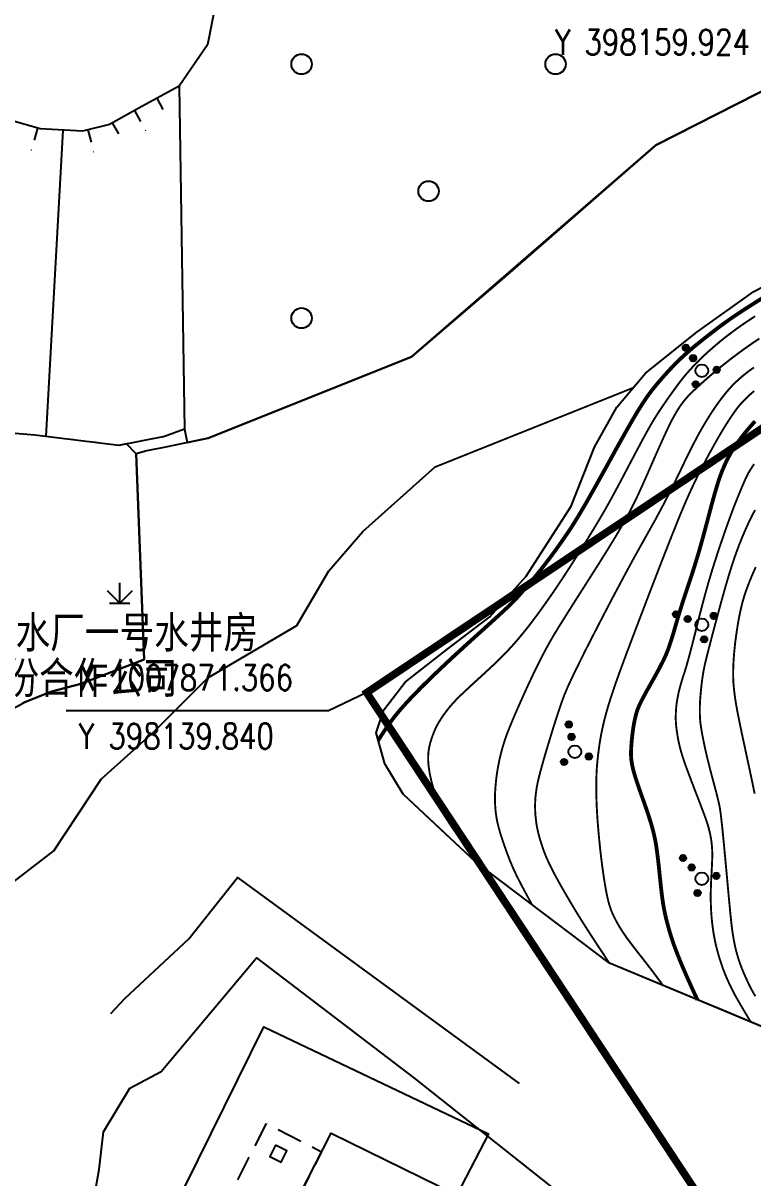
# Model space of a CAD drawing. Extents: x 396500 to 398250, y 1005980 to 1008200.
# Drawn here: x 398126.31 to 398155.05, y 1007852.26 to 1007897.73 of the extents above; entities that cross this region are included whole.
import ezdxf
from ezdxf.enums import TextEntityAlignment as Align

# ---------------------------------------------------------------- set-up
doc = ezdxf.new("R2010")
doc.units = 0
doc.header["$LTSCALE"] = 0.5
doc.linetypes.add('X4', pattern=[1.6, 0, -1.6])
doc.linetypes.add('X5', pattern=[3, 2, -1])
doc.layers.get('0').update_dxf_attribs({"linetype": 'CONTINUOUS'})
doc.layers.add('ASSIST', color=7, linetype='CONTINUOUS', plot=False)
for name, color, linetype in [('DGX', 2, 'CONTINUOUS'), ('DMTZ', 3, 'CONTINUOUS'), ('JMD', 6, 'CONTINUOUS'), ('ZBTZ', 3, 'CONTINUOUS'), ('权属人', 160, 'CONTINUOUS'), ('用地红线', 1, 'CONTINUOUS'), ('门牌号', 1, 'CONTINUOUS')]:
    doc.layers.add(name, color=color, linetype=linetype)
doc.styles.add('HZ', font='rs.shx', dxfattribs={"width": 0.8, "bigfont": 'hztxt.shx'})
doc.styles.add('细等线体', font='长等线体_0.TTF', dxfattribs={"width": 0.8})
doc.linetypes.add('10421', pattern='A,2,[150,AAA.SHX,S=1,R=0,X=0,Y=1],1e-11', length=2)
doc.linetypes.add('10422', pattern='A,2,[150,AAA.SHX,S=1,R=0,X=0,Y=1],2,[177,AAA.SHX,S=1,R=0,X=0,Y=0.8],1e-09', length=4)
doc.linetypes.add('1161', pattern='A,0,[149,AAA.SHX,S=0.15,R=0,X=0,Y=0],-1.6', length=1.6)

# ---------------------------------------------------------------- blocks, each defined once
blk = doc.blocks.new('gc124')
for p, q in [((-1, 1), (0, 0)), ((0, 0), (0, 1.6)), ((0, 0), (1, 1)), ((-0.8, 0), (0.8, 0))]:
    blk.add_line(p, q)
blk = doc.blocks.new('gc326')
blk.add_circle((0, 0), 0.8)
blk = doc.blocks.new('gc291')
blk.add_lwpolyline([(-0.5, -0.5), (0.5, -0.5), (0.5, 0.5), (-0.5, 0.5), (-0.5, -0.5)])
blk = doc.blocks.new('*U110')
at = {"linetype": 'Continuous'}
for points in [[(-0.25, 2.2), (-0.238, 2.123), (-0.238, 2.277)], [(-0.238, 2.277), (-0.202, 2.053), (-0.202, 2.347)], [(-0.202, 2.053), (-0.238, 2.277), (-0.238, 2.123)], [(-0.202, 2.347), (-0.147, 1.998), (-0.147, 2.402)], [(-0.147, 1.998), (-0.202, 2.347), (-0.202, 2.053)], [(-0.147, 2.402), (-0.077, 1.962), (-0.077, 2.438)], [(-0.077, 1.962), (-0.147, 2.402), (-0.147, 1.998)], [(-0.077, 2.438), (0, 1.95), (0, 2.45)], [(0, 1.95), (-0.077, 2.438), (-0.077, 1.962)], [(0, 2.45), (0.077, 1.962), (0.077, 2.438)], [(0.077, 1.962), (0, 2.45), (0, 1.95)], [(0.077, 2.438), (0.147, 1.998), (0.147, 2.402)], [(0.147, 1.998), (0.077, 2.438), (0.077, 1.962)], [(0.147, 2.402), (0.202, 2.053), (0.202, 2.347)], [(0.202, 2.053), (0.147, 2.402), (0.147, 1.998)], [(0.202, 2.347), (0.238, 2.123), (0.238, 2.277)], [(0.238, 2.123), (0.202, 2.347), (0.202, 2.053)], [(0.25, 2.2), (0.238, 2.277), (0.238, 2.123)]]:
    blk.add_solid(points, dxfattribs=at)
blk = doc.blocks.new('*U109')
at = {"linetype": 'Continuous'}
for points in [[(-0.25, 1.2), (-0.238, 1.123), (-0.238, 1.277)], [(-0.238, 1.277), (-0.202, 1.053), (-0.202, 1.347)], [(-0.202, 1.053), (-0.238, 1.277), (-0.238, 1.123)], [(-0.202, 1.347), (-0.147, 0.998), (-0.147, 1.402)], [(-0.147, 0.998), (-0.202, 1.347), (-0.202, 1.053)], [(-0.147, 1.402), (-0.077, 0.962), (-0.077, 1.438)], [(-0.077, 0.962), (-0.147, 1.402), (-0.147, 0.998)], [(-0.077, 1.438), (0, 0.95), (0, 1.45)], [(0, 0.95), (-0.077, 1.438), (-0.077, 0.962)], [(0, 1.45), (0.077, 0.962), (0.077, 1.438)], [(0.077, 0.962), (0, 1.45), (0, 0.95)], [(0.077, 1.438), (0.147, 0.998), (0.147, 1.402)], [(0.147, 0.998), (0.077, 1.438), (0.077, 0.962)], [(0.147, 1.402), (0.202, 1.053), (0.202, 1.347)], [(0.202, 1.053), (0.147, 1.402), (0.147, 0.998)], [(0.202, 1.347), (0.238, 1.123), (0.238, 1.277)], [(0.238, 1.123), (0.202, 1.347), (0.202, 1.053)], [(0.25, 1.2), (0.238, 1.277), (0.238, 1.123)]]:
    blk.add_solid(points, dxfattribs=at)
blk = doc.blocks.new('*U108')
at = {"linetype": 'Continuous'}
for points in [[(-1.25, -0.6), (-1.238, -0.677), (-1.238, -0.523)], [(-1.238, -0.523), (-1.202, -0.747), (-1.202, -0.453)], [(-1.202, -0.747), (-1.238, -0.523), (-1.238, -0.677)], [(-1.202, -0.453), (-1.147, -0.802), (-1.147, -0.398)], [(-1.147, -0.802), (-1.202, -0.453), (-1.202, -0.747)], [(-1.147, -0.398), (-1.077, -0.838), (-1.077, -0.362)], [(-1.077, -0.838), (-1.147, -0.398), (-1.147, -0.802)], [(-1.077, -0.362), (-1, -0.85), (-1, -0.35)], [(-1, -0.85), (-1.077, -0.362), (-1.077, -0.838)], [(-1, -0.35), (-0.923, -0.838), (-0.923, -0.362)], [(-0.923, -0.838), (-1, -0.35), (-1, -0.85)], [(-0.923, -0.362), (-0.853, -0.802), (-0.853, -0.398)], [(-0.853, -0.802), (-0.923, -0.362), (-0.923, -0.838)], [(-0.853, -0.398), (-0.798, -0.747), (-0.798, -0.453)], [(-0.798, -0.747), (-0.853, -0.398), (-0.853, -0.802)], [(-0.798, -0.453), (-0.762, -0.677), (-0.762, -0.523)], [(-0.762, -0.677), (-0.798, -0.453), (-0.798, -0.747)], [(-0.75, -0.6), (-0.762, -0.523), (-0.762, -0.677)]]:
    blk.add_solid(points, dxfattribs=at)
blk = doc.blocks.new('*U107')
at = {"linetype": 'Continuous'}
for points in [[(0.75, -0.6), (0.762, -0.677), (0.762, -0.523)], [(0.762, -0.523), (0.798, -0.747), (0.798, -0.453)], [(0.798, -0.747), (0.762, -0.523), (0.762, -0.677)], [(0.798, -0.453), (0.853, -0.802), (0.853, -0.398)], [(0.853, -0.802), (0.798, -0.453), (0.798, -0.747)], [(0.853, -0.398), (0.923, -0.838), (0.923, -0.362)], [(0.923, -0.838), (0.853, -0.398), (0.853, -0.802)], [(0.923, -0.362), (1, -0.85), (1, -0.35)], [(1, -0.85), (0.923, -0.362), (0.923, -0.838)], [(1, -0.35), (1.077, -0.838), (1.077, -0.362)], [(1.077, -0.838), (1, -0.35), (1, -0.85)], [(1.077, -0.362), (1.147, -0.802), (1.147, -0.398)], [(1.147, -0.802), (1.077, -0.362), (1.077, -0.838)], [(1.147, -0.398), (1.202, -0.747), (1.202, -0.453)], [(1.202, -0.747), (1.147, -0.398), (1.147, -0.802)], [(1.202, -0.453), (1.238, -0.677), (1.238, -0.523)], [(1.238, -0.677), (1.202, -0.453), (1.202, -0.747)], [(1.25, -0.6), (1.238, -0.523), (1.238, -0.677)]]:
    blk.add_solid(points, dxfattribs=at)
blk = doc.blocks.new('gc160')
for centre, radius in [((0, 2.2), 0.25), ((0, 1.2), 0.25), ((0, 0), 0.5), ((-1, -0.6), 0.25), ((1, -0.6), 0.25)]:
    blk.add_circle(centre, radius)
at = {"linetype": 'Continuous'}
for name in ['*U110', '*U109', '*U108', '*U107']:
    blk.add_blockref(name, (0, 0), dxfattribs=at)
blk = doc.blocks.new('GC200')
at = {"linetype": 'Continuous', "const_width": 0.2, "flags": 128}
blk.add_lwpolyline([(-0.1, 0, 1), (0.1, 0, 1)], format="xyb", close=True, dxfattribs=at)

msp = doc.modelspace()

# ---------------------------------------------------------------- linework, layer by layer
at = {"layer": 'ASSIST', "linetype": '1161', "flags": 128}
msp.add_lwpolyline([(398142.02, 1007800), (398142.399, 1007801.54), (398142.633, 1007802.773), (398142.931, 1007803.579), (398144.715, 1007805.754), (398145.584, 1007806.956), (398146.799, 1007807.848), (398147.861, 1007808.093), (398149.129, 1007808.343), (398150.764, 1007808.784), (398151.939, 1007809.304), (398152.806, 1007810.069), (398152.944, 1007810.789), (398152.788, 1007811.606), (398151.833, 1007813.402), (398150.283, 1007816.089), (398149.271, 1007817.523), (398148.366, 1007819.301), (398147.802, 1007820.892), (398147.709, 1007822.194), (398147.751, 1007823.22), (398147.993, 1007825.125), (398148.563, 1007828.764), (398148.89, 1007831.01), (398148.677, 1007833.131), (398148.356, 1007835.297), (398148.501, 1007837.554), (398148.576, 1007837.886), (398149.025, 1007838.785), (398149.904, 1007840.345), (398150.85, 1007841.759), (398152.198, 1007842.928), (398153.283, 1007843.843), (398154.353, 1007844.354), (398156.242, 1007844.174), (398157.251, 1007844.031), (398159.807, 1007843.503), (398162.288, 1007842.879), (398163.871, 1007842.482), (398165.328, 1007841.983), (398166.696, 1007841.514), (398168.45, 1007840.912), (398173.781, 1007839.09), (398176.049, 1007838.337), (398178.161, 1007837.694), (398180.78, 1007836.928), (398182.566, 1007836.552), (398184.62, 1007836.189), (398186.394, 1007835.99), (398187.912, 1007836.12), (398189.201, 1007837.141), (398189.776, 1007838.251), (398190.12, 1007840.29), (398190.17, 1007842.598), (398190.403, 1007844.951), (398189.043, 1007847.627), (398186.439, 1007850.026), (398182.225, 1007851.659), (398179.103, 1007852.385), (398176.647, 1007852.937), (398174.727, 1007853.334), (398173.11, 1007853.669), (398168.439, 1007854.649), (398165.563, 1007855.29), (398158.789, 1007856.801), (398153.979, 1007858.808), (398149.396, 1007860.72), (398144.127, 1007864.7), (398142.759, 1007865.981), (398141.282, 1007867.363), (398140.55, 1007868.563), (398140.208, 1007869.78), (398140.511, 1007870.688), (398141.35, 1007871.773), (398142.86, 1007872.958), (398144.688, 1007874.352), (398146.121, 1007875.954), (398147.886, 1007878.704), (398148.807, 1007881.026), (398149.69, 1007882.6), (398150.822, 1007883.944), (398152.833, 1007885.552), (398155.084, 1007887.155), (398157.453, 1007888.399), (398159.821, 1007889.906), (398164.065, 1007891.774), (398167.151, 1007892.546), (398170.237, 1007892.763), (398172.231, 1007893.077), (398178.906, 1007894.329), (398187.893, 1007896.515), (398196.105, 1007897.363), (398198.497, 1007897.051), (398200.566, 1007896.587), (398204.507, 1007893.102), (398206.423, 1007891.187), (398209.498, 1007887.729), (398210.612, 1007887.806), (398213.195, 1007888.289), (398215.918, 1007889.203), (398220.573, 1007891.299), (398223.366, 1007894.936), (398225.772, 1007898.967), (398226.909, 1007900.593), (398227.45, 1007901.366), (398230.002, 1007904.286), (398230.914, 1007907.707), (398230.508, 1007910.965), (398230.735, 1007912.853), (398231.346, 1007914.53), (398231.704, 1007915.899), (398231.592, 1007917.4), (398230.516, 1007919.105), (398228.421, 1007920.266), (398226.188, 1007921.034), (398222.702, 1007920.758), (398220.157, 1007919.683), (398213.382, 1007916.314), (398211.653, 1007915.256), (398209.807, 1007914.296), (398207.213, 1007913.194), (398202.736, 1007911.958), (398198.513, 1007911.002), (398193.866, 1007910.829), (398191.118, 1007910.959), (398186.311, 1007911.089), (398183.26, 1007910.44), (398179.978, 1007908.815), (398175.69, 1007907.289), (398170.96, 1007906.391), (398164.865, 1007905.89), (398161.238, 1007904.319), (398157.823, 1007902.535), (398156.043, 1007901.477), (398153.127, 1007900.483), (398149.688, 1007899.603), (398147.117, 1007899.74), (398147.354, 1007906.259), (398146.727, 1007907.847), (398146.513, 1007910.403), (398146.692, 1007913.316), (398146.601, 1007914.543), (398146.316, 1007915.086), (398146.17, 1007915.27), (398146.043, 1007915.397), (398143.818, 1007916.025), (398133.841, 1007918.172), (398117.646, 1007921.722), (398115.495, 1007921.191), (398113.43, 1007918.324), (398111.271, 1007914.72), (398111.659, 1007911.426), (398111.138, 1007910.755), (398109.996, 1007910.755), (398105.411, 1007912.155), (398094.726, 1007914.446), (398089.329, 1007915.756), (398084.446, 1007917.001), (398081.014, 1007918.354), (398077.754, 1007918.158), (398074.291, 1007917.473), (398072.136, 1007917.258), (398058.971, 1007918.699), (398029.655, 1007921.908), (398021.04, 1007925.602), (398010.909, 1007927.444), (398008.421, 1007927.59), (398003.074, 1007927.335), (398001.194, 1007927.455), (398000.225, 1007927.796), (398000.036, 1007927.87)], dxfattribs=at)
for points in [[(398132.661, 1007881.738), (398132.769, 1007881.211), (398133.601, 1007881.382), (398141.608, 1007884.583), (398151.23, 1007892.921), (398158.425, 1007896.587), (398163.813, 1007898.255), (398177.222, 1007900.881), (398177.958, 1007901.025), (398191.043, 1007902.318), (398200.023, 1007902.31), (398201.946, 1007901.951), (398203.618, 1007901.246), (398205.682, 1007899.601), (398206.826, 1007899.011), (398207.95, 1007898.859), (398209.865, 1007899.317), (398212.589, 1007899.098), (398217.064, 1007898.694), (398219.194, 1007897.824), (398222.834, 1007896.238), (398223.944, 1007895.904), (398224.634, 1007897.06), (398225.745, 1007898.921), (398226.106, 1007899.445), (398226.924, 1007900.614), (398227.45, 1007901.366), (398230.002, 1007904.286), (398230.914, 1007907.707), (398230.508, 1007910.965), (398230.699, 1007912.754), (398231.704, 1007915.899), (398231.592, 1007917.4), (398230.516, 1007919.105), (398229.126, 1007919.934), (398228.364, 1007920.293), (398226.188, 1007921.034), (398222.702, 1007920.758), (398220.333, 1007919.758), (398217.519, 1007918.372), (398213.382, 1007916.314), (398211.653, 1007915.256), (398209.807, 1007914.296), (398207.373, 1007913.262), (398207.213, 1007913.194), (398204.586, 1007912.469), (398202.788, 1007911.973), (398198.513, 1007911.002), (398193.866, 1007910.829), (398191.904, 1007910.922), (398188.508, 1007911.029), (398186.37, 1007911.087), (398183.26, 1007910.44), (398179.978, 1007908.815), (398175.69, 1007907.289), (398172.537, 1007906.691), (398170.96, 1007906.391), (398167.695, 1007906.125), (398165.559, 1007905.947), (398164.865, 1007905.89), (398162.556, 1007904.889), (398161.238, 1007904.319), (398160.364, 1007903.862), (398157.823, 1007902.535), (398156.043, 1007901.477), (398153.127, 1007900.483), (398149.688, 1007899.603), (398147.117, 1007899.74), (398144.548, 1007900.78), (398142.464, 1007902.458), (398141.154, 1007903.579), (398139.568, 1007904.619), (398138.101, 1007904.746), (398137.148, 1007904.882), (398134.27, 1007905.083), (398133.061, 1007904.507), (398132.744, 1007903.558), (398133.412, 1007901.892), (398134.133, 1007899.746), (398133.579, 1007896.877), (398132.456, 1007895.241)], [(398095.626, 1007865.006), (398100.969, 1007862.982), (398105.289, 1007861.346), (398109.469, 1007860.259), (398110.58, 1007859.981), (398113.603, 1007859.886), (398115.15, 1007860.119), (398116.583, 1007861.401), (398118.749, 1007863.752), (398119.784, 1007867.455), (398120.215, 1007868.328), (398120.689, 1007869.003), (398121.534, 1007869.616), (398122.903, 1007870.143), (398124.293, 1007870.212), (398125.016, 1007870.379), (398125.723, 1007870.643), (398126.381, 1007870.992), (398127.435, 1007871.416), (398128.587, 1007871.711), (398131.08, 1007872.674), (398130.763, 1007880.766), (398130.379, 1007881.157), (398130.077, 1007881.099), (398126.776, 1007881.507), (398124.892, 1007881.662), (398122.657, 1007882.453), (398121.829, 1007883.016), (398120.532, 1007883.905), (398119.917, 1007884.381), (398119.314, 1007884.846), (398118.749, 1007885.283), (398118.225, 1007885.704), (398117.907, 1007885.971), (398116.813, 1007886.863), (398116.478, 1007887.137), (398115.971, 1007887.902), (398115.038, 1007889.309), (398114.78, 1007890.351), (398113.598, 1007895.123), (398113.562, 1007895.729), (398112.62, 1007896.518), (398112.887, 1007895.027), (398113.752, 1007889.013), (398113.708, 1007887.894), (398113.66, 1007887.387), (398113.508, 1007886.352), (398113.305, 1007885.421), (398113.068, 1007884.581), (398112.678, 1007881.25), (398113.801, 1007876.317), (398114.562, 1007876.077), (398114.929, 1007875.901), (398115.544, 1007875.538), (398116.57, 1007874.563), (398116.933, 1007874.032), (398117.359, 1007873.108), (398117.581, 1007872.145), (398116.126, 1007872.042), (398116.147, 1007871.702), (398116.107, 1007871.228), (398115.966, 1007870.702), (398115.737, 1007870.237), (398115.477, 1007869.864), (398115.111, 1007869.498), (398114.723, 1007869.227), (398114.274, 1007869.011), (398113.791, 1007868.884), (398113.309, 1007868.841), (398112.786, 1007868.883), (398112.372, 1007868.995), (398111.86, 1007869.226), (398111.576, 1007869.414), (398111.1, 1007869.867), (398110.829, 1007870.247), (398110.607, 1007870.715), (398110.476, 1007871.194), (398110.431, 1007871.708), (398110.473, 1007872.191), (398110.601, 1007872.674), (398110.813, 1007873.132), (398111.097, 1007873.535), (398111.456, 1007873.896), (398111.855, 1007874.173), (398112.299, 1007874.382), (398112.688, 1007874.488), (398112.361, 1007876.004), (398112.074, 1007877.324), (398111.898, 1007878.445), (398111.791, 1007879.565), (398111.745, 1007880.366), (398111.723, 1007881.374), (398111.997, 1007884.862), (398112.42, 1007886.241), (398112.629, 1007887.164), (398112.896, 1007889.204), (398112.731, 1007890.583), (398112.568, 1007891.547), (398112.155, 1007893.35), (398111.745, 1007894.713), (398111.473, 1007897.202), (398109.983, 1007898.597), (398109.794, 1007898.287), (398110.179, 1007897.583), (398110.967, 1007895.938), (398111.051, 1007895.423), (398110.954, 1007893.768), (398110.807, 1007893.02), (398110.498, 1007892.266), (398110.173, 1007891.578), (398109.633, 1007890.919), (398108.889, 1007890.526), (398107.381, 1007890.281), (398105.482, 1007890.102), (398104.809, 1007890.112), (398103.825, 1007890.198), (398102.504, 1007886.548), (398100.035, 1007879.725), (398099.209, 1007877.441), (398097.397, 1007872.434), (398096.021, 1007868.631), (398095.117, 1007866.132), (398095.884, 1007865.854)]]:
    msp.add_lwpolyline(points, close=True, dxfattribs=at)
at = {"layer": 'ASSIST', "linetype": 'X4'}
msp.add_lwpolyline([(398132.661, 1007881.738), (398131.886, 1007881.446), (398130.077, 1007881.099), (398126.776, 1007881.507), (398124.889, 1007881.663), (398122.657, 1007882.453), (398120.619, 1007883.838), (398118.749, 1007885.283), (398117.765, 1007884.229), (398115.038, 1007889.309), (398113.598, 1007895.123), (398113.562, 1007895.729), (398114.456, 1007896.745), (398114.207, 1007896.963)], dxfattribs=at)
at = {"layer": 'DGX', "color": 3, "linetype": 'Continuous', "lineweight": -2, "const_width": 0.15}
for points in [[(398140.291, 1007869.485), (398140.51, 1007869.825), (398140.726, 1007870.138), (398140.94, 1007870.423), (398141.151, 1007870.681), (398141.382, 1007870.941), (398141.656, 1007871.233), (398141.972, 1007871.557), (398142.332, 1007871.912), (398142.735, 1007872.299), (398143.185, 1007872.721), (398143.68, 1007873.176), (398144.22, 1007873.665), (398144.729, 1007874.124), (398145.129, 1007874.489), (398145.42, 1007874.761), (398145.602, 1007874.94), (398145.74, 1007875.085), (398145.896, 1007875.258), (398146.071, 1007875.457), (398146.265, 1007875.683), (398146.471, 1007875.929), (398146.679, 1007876.188), (398146.891, 1007876.459), (398147.106, 1007876.743), (398147.32, 1007877.035), (398147.529, 1007877.329), (398147.733, 1007877.626), (398147.932, 1007877.925), (398148.163, 1007878.297), (398148.465, 1007878.81), (398148.836, 1007879.465), (398149.279, 1007880.262), (398149.714, 1007881.05), (398150.067, 1007881.679), (398150.336, 1007882.15), (398150.521, 1007882.461), (398150.66, 1007882.68), (398150.786, 1007882.873), (398150.9, 1007883.04), (398151.003, 1007883.181), (398151.106, 1007883.315), (398151.223, 1007883.459), (398151.354, 1007883.614), (398151.498, 1007883.78), (398151.645, 1007883.944), (398151.782, 1007884.093), (398151.91, 1007884.228), (398152.029, 1007884.349), (398152.146, 1007884.463), (398152.268, 1007884.579), (398152.397, 1007884.697), (398152.531, 1007884.816), (398152.683, 1007884.947), (398152.865, 1007885.097), (398153.076, 1007885.266), (398153.318, 1007885.456), (398153.566, 1007885.646), (398153.797, 1007885.82), (398154.01, 1007885.976), (398154.206, 1007886.115), (398154.428, 1007886.265), (398154.717, 1007886.455), (398155.076, 1007886.684), (398155.502, 1007886.953)], [(398155.134, 1007882.047), (398155.003, 1007881.907), (398154.869, 1007881.753), (398154.731, 1007881.586), (398154.6, 1007881.419), (398154.487, 1007881.27), (398154.391, 1007881.138), (398154.313, 1007881.023), (398154.246, 1007880.915), (398154.179, 1007880.804), (398154.115, 1007880.69), (398154.052, 1007880.573), (398153.988, 1007880.444), (398153.919, 1007880.294), (398153.847, 1007880.121), (398153.771, 1007879.927), (398153.68, 1007879.661), (398153.563, 1007879.272), (398153.421, 1007878.761), (398153.254, 1007878.128), (398153.075, 1007877.458), (398152.899, 1007876.838), (398152.725, 1007876.267), (398152.553, 1007875.745), (398152.391, 1007875.263), (398152.245, 1007874.811), (398152.114, 1007874.387), (398151.999, 1007873.993), (398151.896, 1007873.638), (398151.799, 1007873.331), (398151.709, 1007873.071), (398151.625, 1007872.859), (398151.527, 1007872.647), (398151.395, 1007872.386), (398151.229, 1007872.077), (398151.029, 1007871.72), (398150.833, 1007871.371), (398150.682, 1007871.087), (398150.574, 1007870.868), (398150.51, 1007870.715), (398150.469, 1007870.589), (398150.432, 1007870.456), (398150.399, 1007870.315), (398150.368, 1007870.165), (398150.341, 1007870.005), (398150.316, 1007869.833), (398150.294, 1007869.648), (398150.274, 1007869.452), (398150.259, 1007869.261), (398150.25, 1007869.095), (398150.247, 1007868.953), (398150.251, 1007868.835), (398150.261, 1007868.725), (398150.278, 1007868.603), (398150.303, 1007868.471), (398150.336, 1007868.328), (398150.384, 1007868.153), (398150.456, 1007867.922), (398150.552, 1007867.636), (398150.673, 1007867.295), (398150.796, 1007866.948), (398150.9, 1007866.644), (398150.985, 1007866.383), (398151.052, 1007866.166), (398151.106, 1007865.971), (398151.154, 1007865.777), (398151.195, 1007865.585), (398151.231, 1007865.393), (398151.264, 1007865.173), (398151.3, 1007864.893), (398151.339, 1007864.555), (398151.38, 1007864.157), (398151.421, 1007863.761), (398151.46, 1007863.426), (398151.497, 1007863.152), (398151.531, 1007862.939), (398151.566, 1007862.756), (398151.606, 1007862.573), (398151.65, 1007862.388), (398151.699, 1007862.203), (398151.749, 1007862.023), (398151.799, 1007861.855), (398151.848, 1007861.698), (398151.896, 1007861.552), (398151.95, 1007861.4), (398152.017, 1007861.221), (398152.097, 1007861.016), (398152.189, 1007860.785), (398152.306, 1007860.508), (398152.456, 1007860.164), (398152.641, 1007859.752), (398152.861, 1007859.274)]]:
    msp.add_lwpolyline(points, dxfattribs=at)
at = {"layer": 'DGX', "linetype": 'Continuous', "const_width": 0.075}
for points in [[(398155.137, 1007886.187), (398154.803, 1007885.969), (398154.518, 1007885.772), (398154.261, 1007885.586), (398154.014, 1007885.399), (398153.777, 1007885.21), (398153.551, 1007885.02), (398153.339, 1007884.835), (398153.148, 1007884.661), (398152.977, 1007884.499), (398152.826, 1007884.348), (398152.69, 1007884.205), (398152.564, 1007884.069), (398152.448, 1007883.938), (398152.342, 1007883.813), (398152.227, 1007883.669), (398152.083, 1007883.479), (398151.912, 1007883.244), (398151.711, 1007882.963), (398151.508, 1007882.669), (398151.325, 1007882.395), (398151.163, 1007882.139), (398151.022, 1007881.903), (398150.869, 1007881.631), (398150.671, 1007881.267), (398150.429, 1007880.811), (398150.141, 1007880.265), (398149.849, 1007879.709), (398149.592, 1007879.229), (398149.37, 1007878.823), (398149.183, 1007878.493), (398148.997, 1007878.175), (398148.776, 1007877.808), (398148.521, 1007877.392), (398148.231, 1007876.926), (398147.934, 1007876.456), (398147.658, 1007876.028), (398147.402, 1007875.64), (398147.167, 1007875.294), (398146.949, 1007874.981), (398146.746, 1007874.694), (398146.557, 1007874.434), (398146.383, 1007874.201), (398146.217, 1007873.985), (398146.055, 1007873.78), (398145.895, 1007873.585), (398145.739, 1007873.4), (398145.583, 1007873.223), (398145.426, 1007873.051), (398145.267, 1007872.885), (398145.107, 1007872.723), (398144.929, 1007872.55), (398144.716, 1007872.349), (398144.468, 1007872.12), (398144.186, 1007871.862), (398143.91, 1007871.609), (398143.679, 1007871.394), (398143.495, 1007871.218), (398143.357, 1007871.079), (398143.245, 1007870.958), (398143.136, 1007870.835), (398143.033, 1007870.708), (398142.933, 1007870.578), (398142.841, 1007870.449), (398142.757, 1007870.323), (398142.682, 1007870.202), (398142.616, 1007870.084), (398142.555, 1007869.963), (398142.497, 1007869.832), (398142.442, 1007869.69), (398142.388, 1007869.537), (398142.341, 1007869.382), (398142.305, 1007869.233), (398142.28, 1007869.09), (398142.265, 1007868.953), (398142.26, 1007868.815), (398142.263, 1007868.673), (398142.274, 1007868.525), (398142.292, 1007868.372), (398142.318, 1007868.217), (398142.348, 1007868.063), (398142.382, 1007867.91), (398142.421, 1007867.758), (398142.465, 1007867.605), (398142.513, 1007867.449), (398142.565, 1007867.291), (398142.622, 1007867.13), (398142.68, 1007866.977), (398142.734, 1007866.843), (398142.785, 1007866.728), (398142.833, 1007866.632), (398142.949, 1007866.446), (398143.203, 1007866.062), (398143.596, 1007865.48), (398144.127, 1007864.7)], [(398155.303, 1007885.307), (398155.014, 1007885.113), (398154.73, 1007884.914), (398154.458, 1007884.716), (398154.198, 1007884.521), (398153.95, 1007884.327), (398153.713, 1007884.136), (398153.486, 1007883.947), (398153.268, 1007883.76), (398153.061, 1007883.576), (398152.876, 1007883.407), (398152.725, 1007883.267), (398152.608, 1007883.155), (398152.525, 1007883.071), (398152.459, 1007882.998), (398152.389, 1007882.916), (398152.317, 1007882.827), (398152.242, 1007882.73), (398152.162, 1007882.617), (398152.074, 1007882.479), (398151.979, 1007882.318), (398151.876, 1007882.132), (398151.75, 1007881.884), (398151.586, 1007881.536), (398151.384, 1007881.09), (398151.143, 1007880.544), (398150.902, 1007879.993), (398150.696, 1007879.531), (398150.527, 1007879.159), (398150.393, 1007878.877), (398150.268, 1007878.628), (398150.125, 1007878.358), (398149.963, 1007878.065), (398149.783, 1007877.751), (398149.558, 1007877.374), (398149.262, 1007876.893), (398148.895, 1007876.309), (398148.458, 1007875.621), (398148.025, 1007874.942), (398147.672, 1007874.383), (398147.398, 1007873.943), (398147.203, 1007873.624), (398147.047, 1007873.355), (398146.888, 1007873.066), (398146.726, 1007872.758), (398146.561, 1007872.429), (398146.39, 1007872.077), (398146.211, 1007871.696), (398146.024, 1007871.287), (398145.829, 1007870.85), (398145.646, 1007870.43), (398145.496, 1007870.071), (398145.378, 1007869.775), (398145.294, 1007869.541), (398145.228, 1007869.336), (398145.167, 1007869.128), (398145.112, 1007868.917), (398145.063, 1007868.703), (398145.019, 1007868.487), (398144.982, 1007868.267), (398144.95, 1007868.045), (398144.925, 1007867.819), (398144.906, 1007867.596), (398144.895, 1007867.381), (398144.892, 1007867.175), (398144.896, 1007866.977), (398144.909, 1007866.785), (398144.929, 1007866.595), (398144.958, 1007866.407), (398144.996, 1007866.222), (398145.045, 1007866.026), (398145.109, 1007865.806), (398145.187, 1007865.562), (398145.28, 1007865.293), (398145.377, 1007865.025), (398145.47, 1007864.782), (398145.559, 1007864.565), (398145.643, 1007864.372), (398145.748, 1007864.153), (398145.9, 1007863.855), (398146.1, 1007863.479), (398146.346, 1007863.024)], [(398155.089, 1007884.168), (398154.926, 1007884.054), (398154.776, 1007883.941), (398154.633, 1007883.825), (398154.493, 1007883.703), (398154.356, 1007883.575), (398154.221, 1007883.439), (398154.086, 1007883.291), (398153.946, 1007883.124), (398153.8, 1007882.937), (398153.649, 1007882.731), (398153.494, 1007882.506), (398153.337, 1007882.265), (398153.177, 1007882.006), (398153.015, 1007881.73), (398152.838, 1007881.41), (398152.634, 1007881.016), (398152.403, 1007880.55), (398152.145, 1007880.011), (398151.859, 1007879.422), (398151.543, 1007878.806), (398151.198, 1007878.163), (398150.823, 1007877.493), (398150.414, 1007876.762), (398149.964, 1007875.933), (398149.473, 1007875.008), (398148.942, 1007873.986), (398148.445, 1007873.013), (398148.058, 1007872.233), (398147.781, 1007871.646), (398147.614, 1007871.254), (398147.491, 1007870.914), (398147.347, 1007870.485), (398147.182, 1007869.967), (398146.996, 1007869.36), (398146.819, 1007868.764), (398146.684, 1007868.278), (398146.589, 1007867.9), (398146.535, 1007867.632), (398146.505, 1007867.425), (398146.484, 1007867.23), (398146.473, 1007867.046), (398146.47, 1007866.875), (398146.475, 1007866.709), (398146.485, 1007866.544), (398146.501, 1007866.38), (398146.522, 1007866.217), (398146.551, 1007866.049), (398146.589, 1007865.872), (398146.637, 1007865.686), (398146.695, 1007865.49), (398146.759, 1007865.294), (398146.825, 1007865.107), (398146.895, 1007864.929), (398146.968, 1007864.761), (398147.05, 1007864.586), (398147.149, 1007864.388), (398147.265, 1007864.167), (398147.398, 1007863.924), (398147.547, 1007863.658), (398147.714, 1007863.37), (398147.897, 1007863.06), (398148.097, 1007862.727), (398148.334, 1007862.344), (398148.63, 1007861.881), (398148.984, 1007861.34), (398149.396, 1007860.72)], [(398151.497, 1007859.85), (398151.314, 1007860.103), (398151.099, 1007860.391), (398150.851, 1007860.713), (398150.571, 1007861.069), (398150.299, 1007861.42), (398150.072, 1007861.725), (398149.893, 1007861.987), (398149.759, 1007862.203), (398149.657, 1007862.389), (398149.571, 1007862.558), (398149.502, 1007862.71), (398149.448, 1007862.845), (398149.404, 1007862.979), (398149.362, 1007863.127), (398149.322, 1007863.289), (398149.285, 1007863.464), (398149.249, 1007863.657), (398149.212, 1007863.874), (398149.175, 1007864.113), (398149.136, 1007864.376), (398149.099, 1007864.656), (398149.063, 1007864.948), (398149.029, 1007865.253), (398148.997, 1007865.569), (398148.968, 1007865.879), (398148.944, 1007866.162), (398148.924, 1007866.419), (398148.91, 1007866.65), (398148.899, 1007866.866), (398148.89, 1007867.078), (398148.884, 1007867.287), (398148.881, 1007867.493), (398148.88, 1007867.694), (398148.882, 1007867.892), (398148.887, 1007868.084), (398148.894, 1007868.273), (398148.907, 1007868.47), (398148.926, 1007868.686), (398148.952, 1007868.923), (398148.985, 1007869.179), (398149.024, 1007869.446), (398149.072, 1007869.715), (398149.127, 1007869.985), (398149.189, 1007870.256), (398149.265, 1007870.546), (398149.359, 1007870.87), (398149.471, 1007871.228), (398149.602, 1007871.62), (398149.792, 1007872.153), (398150.08, 1007872.933), (398150.468, 1007873.96), (398150.955, 1007875.235), (398151.448, 1007876.514), (398151.857, 1007877.555), (398152.18, 1007878.358), (398152.418, 1007878.922), (398152.619, 1007879.368), (398152.83, 1007879.811), (398153.052, 1007880.253), (398153.285, 1007880.693), (398153.512, 1007881.106), (398153.718, 1007881.469), (398153.904, 1007881.782), (398154.069, 1007882.044), (398154.213, 1007882.262), (398154.338, 1007882.442), (398154.442, 1007882.584), (398154.527, 1007882.689), (398154.604, 1007882.774), (398154.685, 1007882.86), (398154.77, 1007882.946), (398154.86, 1007883.033), (398154.964, 1007883.128), (398155.095, 1007883.241)], [(398154.966, 1007858.396), (398154.708, 1007858.827), (398154.5, 1007859.181), (398154.344, 1007859.457), (398154.239, 1007859.656), (398154.161, 1007859.815), (398154.088, 1007859.97), (398154.02, 1007860.123), (398153.957, 1007860.272), (398153.896, 1007860.426), (398153.835, 1007860.594), (398153.774, 1007860.775), (398153.714, 1007860.97), (398153.656, 1007861.17), (398153.605, 1007861.369), (398153.56, 1007861.567), (398153.521, 1007861.763), (398153.488, 1007861.959), (398153.46, 1007862.156), (398153.437, 1007862.354), (398153.418, 1007862.554), (398153.404, 1007862.753), (398153.394, 1007862.952), (398153.388, 1007863.151), (398153.386, 1007863.349), (398153.389, 1007863.559), (398153.395, 1007863.793), (398153.407, 1007864.05), (398153.422, 1007864.331), (398153.437, 1007864.604), (398153.445, 1007864.838), (398153.447, 1007865.034), (398153.443, 1007865.192), (398153.433, 1007865.327), (398153.42, 1007865.455), (398153.404, 1007865.577), (398153.384, 1007865.692), (398153.361, 1007865.806), (398153.334, 1007865.924), (398153.302, 1007866.047), (398153.266, 1007866.174), (398153.209, 1007866.348), (398153.114, 1007866.612), (398152.98, 1007866.967), (398152.808, 1007867.412), (398152.633, 1007867.867), (398152.488, 1007868.252), (398152.373, 1007868.566), (398152.29, 1007868.811), (398152.225, 1007869.021), (398152.169, 1007869.231), (398152.121, 1007869.439), (398152.082, 1007869.648), (398152.052, 1007869.846), (398152.029, 1007870.025), (398152.015, 1007870.186), (398152.009, 1007870.326), (398152.01, 1007870.456), (398152.014, 1007870.585), (398152.021, 1007870.712), (398152.032, 1007870.836), (398152.048, 1007870.964), (398152.069, 1007871.1), (398152.096, 1007871.242), (398152.128, 1007871.392), (398152.168, 1007871.554), (398152.217, 1007871.732), (398152.275, 1007871.926), (398152.344, 1007872.135), (398152.426, 1007872.399), (398152.526, 1007872.757), (398152.646, 1007873.21), (398152.784, 1007873.756), (398152.925, 1007874.319), (398153.055, 1007874.823), (398153.174, 1007875.266), (398153.281, 1007875.65), (398153.391, 1007876.022), (398153.519, 1007876.434), (398153.665, 1007876.885), (398153.83, 1007877.375), (398153.999, 1007877.864), (398154.162, 1007878.314), (398154.316, 1007878.725), (398154.464, 1007879.096), (398154.596, 1007879.414), (398154.704, 1007879.667), (398154.789, 1007879.855), (398154.85, 1007879.976), (398154.902, 1007880.068), (398154.961, 1007880.163), (398155.025, 1007880.263), (398155.096, 1007880.367)], [(398155.133, 1007878.556), (398155.051, 1007878.404), (398154.974, 1007878.254), (398154.896, 1007878.094), (398154.812, 1007877.914), (398154.723, 1007877.712), (398154.628, 1007877.489), (398154.528, 1007877.244), (398154.427, 1007876.974), (398154.323, 1007876.68), (398154.216, 1007876.362), (398154.099, 1007875.987), (398153.962, 1007875.521), (398153.806, 1007874.964), (398153.631, 1007874.317), (398153.463, 1007873.686), (398153.33, 1007873.177), (398153.231, 1007872.79), (398153.166, 1007872.525), (398153.121, 1007872.315), (398153.081, 1007872.091), (398153.046, 1007871.853), (398153.016, 1007871.602), (398152.992, 1007871.358), (398152.974, 1007871.144), (398152.962, 1007870.958), (398152.957, 1007870.802), (398152.956, 1007870.663), (398152.958, 1007870.529), (398152.963, 1007870.4), (398152.97, 1007870.275), (398152.985, 1007870.131), (398153.014, 1007869.941), (398153.055, 1007869.706), (398153.11, 1007869.426), (398153.178, 1007869.109), (398153.258, 1007868.765), (398153.351, 1007868.393), (398153.456, 1007867.993), (398153.558, 1007867.612), (398153.64, 1007867.295), (398153.701, 1007867.043), (398153.742, 1007866.855), (398153.78, 1007866.594), (398153.834, 1007866.121), (398153.902, 1007865.436), (398153.986, 1007864.539), (398154.068, 1007863.641), (398154.132, 1007862.953), (398154.179, 1007862.475), (398154.208, 1007862.207), (398154.229, 1007862.043), (398154.254, 1007861.876), (398154.281, 1007861.707), (398154.312, 1007861.536), (398154.348, 1007861.36), (398154.394, 1007861.176), (398154.448, 1007860.985), (398154.51, 1007860.787), (398154.584, 1007860.579), (398154.672, 1007860.36), (398154.773, 1007860.13), (398154.887, 1007859.889), (398155.011, 1007859.646), (398155.14, 1007859.413)], [(398155.116, 1007867.387), (398155.029, 1007867.809), (398154.916, 1007868.345), (398154.776, 1007868.995), (398154.636, 1007869.643), (398154.525, 1007870.176), (398154.442, 1007870.593), (398154.387, 1007870.895), (398154.35, 1007871.133), (398154.319, 1007871.357), (398154.296, 1007871.568), (398154.279, 1007871.764), (398154.27, 1007871.965), (398154.269, 1007872.189), (398154.276, 1007872.435), (398154.291, 1007872.704), (398154.314, 1007872.993), (398154.346, 1007873.3), (398154.388, 1007873.623), (398154.439, 1007873.965), (398154.497, 1007874.302), (398154.561, 1007874.613), (398154.63, 1007874.899), (398154.704, 1007875.16), (398154.791, 1007875.418), (398154.895, 1007875.695), (398155.018, 1007875.993), (398155.159, 1007876.31)]]:
    msp.add_lwpolyline(points, dxfattribs=at)
at = {"layer": 'DMTZ', "linetype": 'Continuous'}
for p, q in [((398131.577, 1007894.765), (398131.815, 1007894.325)), ((398130.699, 1007894.286), (398130.941, 1007893.849)), ((398126.879, 1007893.594), (398126.743, 1007893.113)), ((398127.874, 1007893.517), (398127.21, 1007881.453)), ((398128.866, 1007893.529), (398128.986, 1007893.043)), ((398129.824, 1007893.801), (398130.067, 1007893.363))]:
    msp.add_line(p, q, dxfattribs=at)
at = {"layer": 'DMTZ', "linetype": '10421', "flags": 128}
for points in [[(398213.382, 1007916.314), (398211.653, 1007915.256), (398209.807, 1007914.296), (398207.213, 1007913.194), (398202.736, 1007911.958), (398198.513, 1007911.002), (398193.866, 1007910.829), (398191.118, 1007910.959), (398186.311, 1007911.089), (398183.26, 1007910.44), (398179.978, 1007908.815), (398175.69, 1007907.289), (398170.96, 1007906.391), (398169.24, 1007906.253), (398164.865, 1007905.89), (398161.238, 1007904.319), (398157.823, 1007902.535), (398156.043, 1007901.477), (398153.127, 1007900.483), (398149.688, 1007899.603), (398147.117, 1007899.74), (398144.548, 1007900.78), (398142.529, 1007902.402), (398141.154, 1007903.579), (398139.568, 1007904.619), (398138.101, 1007904.746), (398137.148, 1007904.882), (398134.27, 1007905.083), (398133.061, 1007904.507), (398132.744, 1007903.558), (398133.412, 1007901.892), (398134.133, 1007899.746), (398133.579, 1007896.877), (398132.456, 1007895.241)], [(398129.39, 1007867.955), (398131.456, 1007869.817), (398133.589, 1007871.953), (398137.093, 1007874.006), (398138.348, 1007876.166), (398139.691, 1007877.713), (398142.534, 1007880.259), (398150.343, 1007883.375)], [(398102.059, 1007855.504), (398108.638, 1007854.767), (398114.463, 1007854.868), (398115.862, 1007855.373), (398118.783, 1007856.85), (398120.386, 1007858.507), (398123.285, 1007861.882), (398127.517, 1007865.136), (398129.39, 1007867.955)], [(398129.764, 1007846.885), (398129.431, 1007849.08), (398129.095, 1007850.591), (398129.106, 1007851.492), (398129.301, 1007852.597), (398129.476, 1007854.082), (398130.518, 1007855.795), (398131.754, 1007856.453)]]:
    msp.add_lwpolyline(points, dxfattribs=at)
at = {"layer": 'DMTZ', "linetype": 'Continuous'}
msp.add_lwpolyline([(398132.456, 1007895.241), (398130.989, 1007894.447), (398129.71, 1007893.737), (398128.645, 1007893.474), (398126.979, 1007893.566), (398124.87, 1007894.162), (398121.517, 1007898.113), (398117.094, 1007902.482)], dxfattribs=at)
at = {"layer": 'DMTZ', "linetype": '10421', "elevation": 23.122, "flags": 128}
msp.add_lwpolyline([(398209.865, 1007899.317), (398207.95, 1007898.859), (398206.826, 1007899.011), (398205.682, 1007899.601), (398203.618, 1007901.246), (398201.946, 1007901.951), (398200.023, 1007902.31), (398191.043, 1007902.318), (398177.958, 1007901.025), (398163.813, 1007898.255), (398158.425, 1007896.587), (398151.23, 1007892.921), (398145.264, 1007887.726), (398141.608, 1007884.583), (398133.601, 1007881.382), (398131.98, 1007881.049), (398131.186, 1007880.889), (398130.763, 1007880.766)], dxfattribs=at)
at = {"layer": 'DMTZ', "linetype": '10421'}
msp.add_lwpolyline([(398158.789, 1007856.801), (398149.396, 1007860.72), (398144.127, 1007864.7), (398141.282, 1007867.363), (398140.55, 1007868.563), (398140.208, 1007869.78), (398140.511, 1007870.688), (398141.35, 1007871.773), (398143.042, 1007873.101), (398144.688, 1007874.352), (398146.121, 1007875.954), (398147.886, 1007878.704), (398148.807, 1007881.026), (398149.69, 1007882.6), (398150.822, 1007883.944), (398152.833, 1007885.552), (398155.084, 1007887.155)], dxfattribs=at)
at = {"layer": 'DMTZ', "linetype": '10422', "flags": 128}
msp.add_lwpolyline([(398130.763, 1007880.766), (398131.08, 1007872.674), (398128.587, 1007871.711), (398127.435, 1007871.416), (398126.381, 1007870.992, -0.097515), (398124.293, 1007870.212), (398122.903, 1007870.143), (398121.534, 1007869.616), (398120.689, 1007869.003), (398120.208, 1007868.314), (398119.784, 1007867.455), (398119.317, 1007865.845), (398118.749, 1007863.752), (398116.583, 1007861.401), (398115.15, 1007860.119), (398113.603, 1007859.886), (398110.53, 1007859.983), (398105.289, 1007861.346), (398095.626, 1007865.006), (398095.884, 1007865.854), (398095.117, 1007866.132)], format="xyb", dxfattribs=at)
for points in [[(398129.771, 1007858.728), (398130.334, 1007859.342), (398132.833, 1007861.68), (398134.755, 1007864.083), (398145.847, 1007855.977)], [(398131.754, 1007856.453), (398135.506, 1007860.926), (398141.691, 1007856.205), (398152.019, 1007848.027)]]:
    msp.add_lwpolyline(points, dxfattribs=at)
at = {"layer": 'JMD', "linetype": 'X5', "elevation": 30.86, "flags": 128}
msp.add_lwpolyline([(398134.084, 1007850.851), (398135.893, 1007854.399), (398138.067, 1007853.29), (398136.257, 1007849.742)], close=True, dxfattribs=at)
at = {"layer": 'JMD', "linetype": 'Continuous', "flags": 128}
msp.add_lwpolyline([(398147.392, 1007838.831), (398138.773, 1007843.161), (398140.596, 1007846.721), (398135.9, 1007849.042), (398138.444, 1007854.029), (398143.39, 1007851.601), (398142.518, 1007849.824), (398150.81, 1007845.762)], close=True, dxfattribs=at)
at = {"layer": 'ZBTZ', "linetype": '1161'}
msp.add_lwpolyline([(398132.661, 1007881.738), (398131.886, 1007881.446), (398130.077, 1007881.099), (398126.776, 1007881.507), (398124.889, 1007881.663), (398122.657, 1007882.453), (398120.619, 1007883.838), (398118.749, 1007885.283), (398116.478, 1007887.137), (398115.038, 1007889.309), (398113.598, 1007895.123), (398113.562, 1007895.729)], dxfattribs=at)
at = {"layer": 'ZBTZ', "linetype": '1161', "flags": 128}
for points in [[(398132.456, 1007895.241), (398132.661, 1007881.738), (398132.769, 1007881.211)], [(398131.159, 1007846.866), (398130.604, 1007847.717), (398135.792, 1007858.206), (398144.633, 1007853.999), (398143.39, 1007851.601)]]:
    msp.add_lwpolyline(points, dxfattribs=at)
at = {"layer": '用地红线', "linetype": 'Continuous', "const_width": 0.3, "flags": 128}
msp.add_lwpolyline([(397985.99, 1007958.873), (397994.886, 1007951.334), (397991.714, 1007943.294), (397994.633, 1007931.78), (398111.614, 1007912.186), (398114.221, 1007921.868), (398145.022, 1007916.936), (398159.924, 1007899.022), (398177.701, 1007902.488), (398177.458, 1007896.511), (398139.84, 1007871.366), (398158.004, 1007843.858), (398153.153, 1007833.797), (398105.345, 1007838.578), (398095.539, 1007849.972), (398034.306, 1007851.206), (398029.668, 1007841.121), (397918.334, 1007848.805), (397904.655, 1007861.515), (397920.251, 1007877.673), (397930.52, 1007889.558), (397949.869, 1007915.413)], close=True, dxfattribs=at)
at = {"layer": '用地红线', "linetype": 'Continuous', "flags": 128}
msp.add_lwpolyline([(398139.84, 1007871.366), (398138.339, 1007870.655), (398128.005, 1007870.655)], dxfattribs=at)

# ---------------------------------------------------------------- block references
at = {"layer": 'DMTZ', "linetype": 'Continuous', "xscale": 0.125, "yscale": 0.125}
for p in [(398131.136, 1007893.499), (398126.635, 1007892.728), (398129.082, 1007892.655)]:
    msp.add_blockref('GC200', p, dxfattribs=at)
at = {"layer": 'JMD', "linetype": 'Continuous', "xscale": 0.5000000000187792, "yscale": 0.5, "zscale": 0.5, "rotation": 243.5056552207001}
msp.add_blockref('gc291', (398136.361, 1007853.22, 30.1), dxfattribs=at)
at = {"layer": 'ZBTZ', "linetype": 'Continuous', "xscale": 0.5, "yscale": 0.5}
for name, p in [('gc326', (398137.277, 1007896.11)), ('gc326', (398147.277, 1007896.11)), ('gc326', (398142.277, 1007891.11)), ('gc326', (398137.277, 1007886.11)), ('gc124', (398130.117, 1007874.886))]:
    msp.add_blockref(name, p, dxfattribs=at)
at = {"layer": 'ZBTZ', "linetype": 'Continuous', "yscale": 0.5}
for p, xscale, rotation in [((398153.036, 1007884.039), 0.5000000000359375, 34.73433637547503), ((398153.036, 1007874.039), 0.4999999999849589, 67.96349985896562), ((398148.036, 1007869.039), 0.5000000000310336, 12.52479629114247), ((398153.036, 1007864.039), 0.500000000048861, 42.17780083872464)]:
    msp.add_blockref('gc160', p, dxfattribs=dict(at, xscale=xscale, rotation=rotation))

# ---------------------------------------------------------------- texts
at = {"layer": '权属人', "linetype": 'Continuous', "insert": (398114.662, 1007872.575, 24), "char_height": 1.25, "attachment_point": 1, "style": '细等线体'}
msp.add_mtext_dynamic_manual_height_columns('珠海市香洲东坑股份合作公司', width=2.47045, gutter_width=1, heights=[0], dxfattribs=at).dxf.set("width", 20.2034)
at = {"layer": '用地红线', "linetype": 'Continuous', "style": 'HZ', "width": 0.8}
for s, p in [('Y 398159.924', (398147.25, 1007897.477)), ('Y 398139.840', (398128.505, 1007870.155))]:
    msp.add_text(s, height=1, dxfattribs=at).set_placement(p, align=Align.TOP_LEFT)
msp.add_text('X 1007871.366', height=1, dxfattribs=at).set_placement((398128.505, 1007871.155), align=Align.BOTTOM_LEFT)
at = {"layer": '门牌号', "linetype": 'Continuous', "insert": (398110.766, 1007874.369, 24), "char_height": 1.25, "attachment_point": 1, "style": '细等线体'}
msp.add_mtext_dynamic_manual_height_columns('\\pt1.8;旅游路2928号汪之洋矿泉水厂一号水井房', width=9.87209, gutter_width=1, heights=[0.632], dxfattribs=at).dxf.set("width", 23.93325)

doc.saveas('drawing.dxf')
